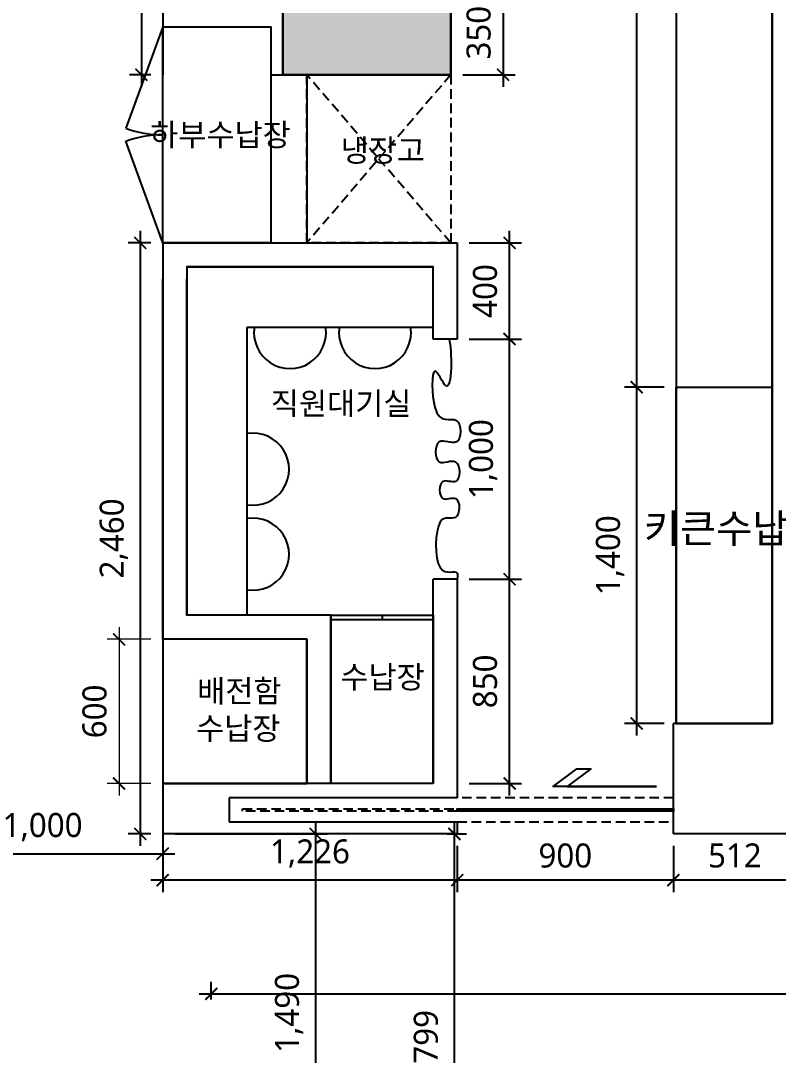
# Model space of a CAD drawing. Header units: metres. Extents: x 11578468 to 47831421, y -58341524 to -14256839.
# Drawn here: x 23877336 to 23880491, y -29064614 to -29060307 of the extents above; entities that cross this region are included whole.
import ezdxf
from ezdxf.enums import TextEntityAlignment as Align

# ---------------------------------------------------------------- set-up
doc = ezdxf.new("R2010")
doc.units = ezdxf.units.M
doc.header["$LTSCALE"] = 50
doc.header["$MEASUREMENT"] = 0
doc.linetypes.add('DH-HID2', pattern=[1.2, 0.8, -0.4])
doc.layers.get('0').update_dxf_attribs({"linetype": 'CONTINUOUS'})
doc.layers.get('DEFPOINTS').update_dxf_attribs({"linetype": 'CONTINUOUS'})
for name, color, linetype in [('0-ELC TEXT', 7, 'CONTINUOUS'), ('04_FUR', 6, 'CONTINUOUS'), ('3.기호.계단선', 30, 'CONTINUOUS'), ('CO-DOOR', 8, 'CONTINUOUS'), ('FU-FURM', 251, 'DH-HID2'), ('TEX', 7, 'CONTINUOUS'), ('wall', 3, 'CONTINUOUS'), ('家具', 251, 'CONTINUOUS'), ('가구', 6, 'CONTINUOUS')]:
    doc.layers.add(name, color=color, linetype=linetype)
for name, color, linetype, lineweight in [('DIM', 7, 'CONTINUOUS', 15), ('ha', 8, 'CONTINUOUS', 5), ('wall2', 3, 'CONTINUOUS', 25)]:
    doc.layers.add(name, color=color, linetype=linetype, lineweight=lineweight)
doc.styles.add('HY 울릉도 L', font='malgun.ttf')
doc.styles.add('JT1', font='malgun.ttf')
doc.styles.add('맑은 고딕', font='malgun.ttf')
doc.dimstyles.new('사본 50', dxfattribs={"dimscale": 50, "dimtxt": 2, "dimasz": 1, "dimexe": 1, "dimexo": 1, "dimgap": 1, "dimtad": 1, "dimdec": 0, "dimrnd": 0.05, "dimdsep": 46, "dimlunit": 6, "dimtxsty": 'HY 울릉도 L', "dimblk": 'ARCHTICK', "dimcen": 2.5, "dimdle": 1, "dimclrd": 133, "dimclre": 133, "dimclrt": 30, "dimadec": 0, "dimazin": 0, "dimtfac": 1, "dimtdec": 0, "dimtix": 1, "dimtmove": 2, "dimatfit": 3, "dimldrblk": 'ARCHTICK', "dimfxl": 1, "dimlwd": -1, "dimlwe": -1, "dimarcsym": 0})

# ---------------------------------------------------------------- blocks, each defined once
blk = doc.blocks.new('sdagdgds')
at = {"layer": 'ha', "transparency": 33554687}
h = blk.add_hatch(color=256, dxfattribs=at)
h.dxf.hatch_style = 1
h.paths.add_polyline_path([(23725502, -29128457), (23728302, -29128457), (23728302, -29132607), (23728502, -29132607), (23728502, -29128257), (23728302, -29128257), (23725302, -29128257), (23725302, -29132557), (23725502, -29132557)])
h.paths.add_polyline_path([(23728502, -29133657), (23728302, -29133657), (23728302, -29133757), (23725502, -29133757), (23725502, -29133657), (23725302, -29133657), (23725302, -29133757), (23724848.0976572, -29133757), (23724752, -29133757), (23724752, -29136507), (23725152, -29136507), (23725152, -29137657), (23725352, -29137657), (23725352, -29137507), (23727752, -29137507), (23727952, -29137507), (23727952, -29137307), (23725352, -29137307), (23725352, -29136507), (23727052, -29136507), (23727052, -29136707), (23727252, -29136707), (23727252, -29136507), (23727252, -29135757), (23727252, -29135707), (23727052, -29135707), (23727052, -29135757), (23727052, -29136307), (23725352, -29136307), (23724952, -29136307), (23724952, -29133957), (23727052, -29133957), (23727052, -29134507), (23727252, -29134507), (23727252, -29133957), (23728502, -29133957)])
h.paths.add_polyline_path([(23727952, -29138607), (23727752, -29138607), (23727752, -29139637), (23725352, -29139637), (23725352, -29139457), (23725152, -29139457), (23725152, -29140057), (23725352, -29140057), (23725352, -29139837), (23727752, -29139837), (23727752, -29139907), (23727952, -29139907), (23727952, -29139837)])
h.paths.add_polyline_path([(23727952, -29141007), (23727752, -29141007), (23727752, -29142007), (23725352, -29142007), (23725352, -29141857), (23725152, -29141857), (23725152, -29144557), (23725652, -29144557), (23725652, -29144657), (23729552, -29144657), (23729552, -29144457), (23725852, -29144457), (23725852, -29144357), (23725352, -29144357), (23725352, -29142207), (23727952, -29142207)])
h.paths.add_polyline_path([(23731552, -29144307), (23730852, -29144307), (23730852, -29144457), (23730732, -29144457), (23730732, -29144657), (23732052, -29144657), (23732052, -29144457), (23731552, -29144457)])
h.paths.add_polyline_path([(23739502, -29144457), (23736702, -29144457), (23736702, -29144307), (23736002, -29144307), (23736002, -29144457), (23733202, -29144457), (23733202, -29144657), (23739502, -29144657)])
h.paths.add_polyline_path([(23745902, -29143307), (23745702, -29143307), (23745702, -29144457), (23744702, -29144457), (23744702, -29144307), (23744002, -29144307), (23744002, -29144457), (23743102, -29144457), (23743102, -29144657), (23745902, -29144657)])
h.paths.add_polyline_path([(23745902, -29133157), (23745702, -29133157), (23745702, -29139657), (23745902, -29139657)])
h.paths.add_polyline_path([(23745902, -29140857), (23745702, -29140857), (23745702, -29142157), (23745902, -29142157)])
h.paths.add_polyline_path([(23744602, -29136307), (23743902, -29136307), (23743902, -29136657), (23744602, -29136657)])
h.paths.add_polyline_path([(23736702, -29136307), (23736002, -29136307), (23736002, -29136657), (23736702, -29136657)])
h.paths.add_polyline_path([(23731602, -29136307), (23730902, -29136307), (23730902, -29136657), (23731602, -29136657)])
h.paths.add_polyline_path([(23745902, -29130707), (23745702, -29130707), (23745702, -29131957), (23745902, -29131957)])
h.paths.add_polyline_path([(23745902, -29128257), (23743802, -29128257), (23743802, -29128457), (23743802, -29128707), (23744502, -29128707), (23744502, -29128457), (23745702, -29128457), (23745702, -29129607), (23745902, -29129607)])
h.paths.add_polyline_path([(23731602, -29128457), (23731602, -29128257), (23730902, -29128257), (23730902, -29130107), (23731102, -29130107), (23731102, -29128707), (23731602, -29128707)])
h.paths.add_polyline_path([(23736702, -29128257), (23736002, -29128257), (23736002, -29128457), (23736002, -29128707), (23736702, -29128707), (23736702, -29128457)])
at = {"layer": 'wall'}
for p, q in [((23736002, -29136307), (23736002, -29136657)), ((23736702, -29136657), (23736702, -29136307)), ((23736002, -29136657), (23736702, -29136657))]:
    blk.add_line(p, q, dxfattribs=at)
blk = doc.blocks.new('_ArchTick')
at = {"color": 0, "linetype": 'ByBlock', "const_width": 0.15}
blk.add_lwpolyline([(-0.5, -0.5), (0.5, 0.5)], dxfattribs=at)
blk = doc.blocks.new('*D2770')
at = {"layer": 'DEFPOINTS', "color": 0}
for p in [(23878027.7, -29057282.3), (23877839.1, -29060532.3), (23877927.7, -29060532.3)]:
    blk.add_point(p, dxfattribs=at)
at = {"layer": 'wall', "color": 133, "ltscale": 10}
for p, q in [((23877839.1, -29057232.3), (23877839.1, -29060582.3)), ((23877977.7, -29057282.3), (23877789.1, -29057282.3)), ((23877877.7, -29060532.3), (23877789.1, -29060532.3))]:
    blk.add_line(p, q, dxfattribs=at)
at = {"layer": 'wall', "color": 133, "xscale": 50, "yscale": 50, "zscale": 50}
for p, rotation in [((23877839.1, -29057282.3), 90), ((23877839.1, -29060532.3), 270)]:
    blk.add_blockref('_ArchTick', p, dxfattribs=dict(at, rotation=rotation))
at = {"layer": 'wall', "color": 30, "ltscale": 10, "insert": (23877729.1, -29058907.3), "char_height": 100, "attachment_point": 5, "rotation": 90, "style": 'HY 울릉도 L'}
blk.add_mtext('3,250', dxfattribs=at)
blk = doc.blocks.new('*D2829')
at = {"layer": 'DEFPOINTS', "color": 0}
for p in [(23880054.1, -29063692.3), (23880565.9, -29063692.3), (23880054.1, -29063884.5)]:
    blk.add_point(p, dxfattribs=at)
at = {"layer": 'wall', "color": 133, "ltscale": 10}
for p, q in [((23880054.1, -29063742.3), (23880054.1, -29063934.5)), ((23880565.9, -29063742.3), (23880565.9, -29063934.5)), ((23880615.9, -29063884.5), (23880004.1, -29063884.5))]:
    blk.add_line(p, q, dxfattribs=at)
at = {"layer": 'wall', "color": 133, "xscale": 50, "yscale": 50, "zscale": 50, "rotation": 180}
blk.add_blockref('_ArchTick', (23880054.1, -29063884.5), dxfattribs=at)
at = {"layer": 'wall', "color": 133, "xscale": 50, "yscale": 50, "zscale": 50}
blk.add_blockref('_ArchTick', (23880565.9, -29063884.5), dxfattribs=at)
at = {"layer": 'wall', "color": 30, "ltscale": 10, "insert": (23880310, -29063782.6), "char_height": 100, "attachment_point": 5, "style": 'HY 울릉도 L'}
blk.add_mtext('512', dxfattribs=at)
blk = doc.blocks.new('*D2830')
at = {"layer": 'DEFPOINTS', "color": 0}
for p in [(23879154.1, -29063692.3), (23880054.1, -29063692.3), (23879154.1, -29063884.5)]:
    blk.add_point(p, dxfattribs=at)
at = {"layer": 'wall', "color": 133, "ltscale": 10}
for p, q in [((23879154.1, -29063742.3), (23879154.1, -29063934.5)), ((23880054.1, -29063742.3), (23880054.1, -29063934.5)), ((23880104.1, -29063884.5), (23879104.1, -29063884.5))]:
    blk.add_line(p, q, dxfattribs=at)
at = {"layer": 'wall', "color": 133, "xscale": 50, "yscale": 50, "zscale": 50, "rotation": 180}
blk.add_blockref('_ArchTick', (23879154.1, -29063884.5), dxfattribs=at)
at = {"layer": 'wall', "color": 133, "xscale": 50, "yscale": 50, "zscale": 50}
blk.add_blockref('_ArchTick', (23880054.1, -29063884.5), dxfattribs=at)
at = {"layer": 'wall', "color": 30, "ltscale": 10, "insert": (23879604.1, -29063782.8), "char_height": 100, "attachment_point": 5, "style": 'HY 울릉도 L'}
blk.add_mtext('900', dxfattribs=at)
blk = doc.blocks.new('*D2831')
at = {"layer": 'DEFPOINTS', "color": 0}
for p in [(23877927.7, -29063692.3), (23879154.1, -29063692.3), (23877927.7, -29063884.5)]:
    blk.add_point(p, dxfattribs=at)
at = {"layer": 'wall', "color": 133, "ltscale": 10}
for p, q in [((23877927.7, -29063742.3), (23877927.7, -29063934.5)), ((23879154.1, -29063742.3), (23879154.1, -29063934.5)), ((23879204.1, -29063884.5), (23877877.7, -29063884.5))]:
    blk.add_line(p, q, dxfattribs=at)
at = {"layer": 'wall', "color": 133, "xscale": 50, "yscale": 50, "zscale": 50, "rotation": 180}
blk.add_blockref('_ArchTick', (23877927.7, -29063884.5), dxfattribs=at)
at = {"layer": 'wall', "color": 133, "xscale": 50, "yscale": 50, "zscale": 50}
blk.add_blockref('_ArchTick', (23879154.1, -29063884.5), dxfattribs=at)
at = {"layer": 'wall', "color": 30, "ltscale": 10, "insert": (23878540.9, -29063774.2), "char_height": 100, "attachment_point": 5, "style": 'HY 울릉도 L'}
blk.add_mtext('1,226', dxfattribs=at)
blk = doc.blocks.new('*D2839')
at = {"layer": 'DEFPOINTS', "color": 0}
for p in [(23879154.1, -29062632.3), (23879371.9, -29062632.3), (23879154.1, -29063482.3)]:
    blk.add_point(p, dxfattribs=at)
at = {"layer": 'wall', "color": 133, "ltscale": 10}
for p, q in [((23879371.9, -29063532.3), (23879371.9, -29062582.3)), ((23879204.1, -29062632.3), (23879421.9, -29062632.3)), ((23879204.1, -29063482.3), (23879421.9, -29063482.3))]:
    blk.add_line(p, q, dxfattribs=at)
at = {"layer": 'wall', "color": 133, "xscale": 50, "yscale": 50, "zscale": 50}
for p, rotation in [((23879371.9, -29062632.3), 90), ((23879371.9, -29063482.3), 270)]:
    blk.add_blockref('_ArchTick', p, dxfattribs=dict(at, rotation=rotation))
at = {"layer": 'wall', "color": 30, "ltscale": 10, "insert": (23879270.2, -29063057.3), "char_height": 100, "attachment_point": 5, "rotation": 90, "style": 'HY 울릉도 L'}
blk.add_mtext('850', dxfattribs=at)
blk = doc.blocks.new('*D2840')
at = {"layer": 'DEFPOINTS', "color": 0}
for p in [(23879154.1, -29061632.3), (23879371.9, -29061632.3), (23879154.1, -29062632.3)]:
    blk.add_point(p, dxfattribs=at)
at = {"layer": 'wall', "color": 133, "ltscale": 10}
for p, q in [((23879371.9, -29062682.3), (23879371.9, -29061582.3)), ((23879204.1, -29061632.3), (23879421.9, -29061632.3)), ((23879204.1, -29062632.3), (23879421.9, -29062632.3))]:
    blk.add_line(p, q, dxfattribs=at)
at = {"layer": 'wall', "color": 133, "xscale": 50, "yscale": 50, "zscale": 50}
for p, rotation in [((23879371.9, -29061632.3), 90), ((23879371.9, -29062632.3), 270)]:
    blk.add_blockref('_ArchTick', p, dxfattribs=dict(at, rotation=rotation))
at = {"layer": 'wall', "color": 30, "ltscale": 10, "insert": (23879261.6, -29062132.3), "char_height": 100, "attachment_point": 5, "rotation": 90, "style": 'HY 울릉도 L'}
blk.add_mtext('1,000', dxfattribs=at)
blk = doc.blocks.new('*D2841')
at = {"layer": 'DEFPOINTS', "color": 0}
for p in [(23879154.1, -29061232.3), (23879371.9, -29061232.3), (23879154.1, -29061632.3)]:
    blk.add_point(p, dxfattribs=at)
at = {"layer": 'wall', "color": 133, "ltscale": 10}
for p, q in [((23879371.9, -29061682.3), (23879371.9, -29061182.3)), ((23879204.1, -29061232.3), (23879421.9, -29061232.3)), ((23879204.1, -29061632.3), (23879421.9, -29061632.3))]:
    blk.add_line(p, q, dxfattribs=at)
at = {"layer": 'wall', "color": 133, "xscale": 50, "yscale": 50, "zscale": 50}
for p, rotation in [((23879371.9, -29061232.3), 90), ((23879371.9, -29061632.3), 270)]:
    blk.add_blockref('_ArchTick', p, dxfattribs=dict(at, rotation=rotation))
at = {"layer": 'wall', "color": 30, "ltscale": 10, "insert": (23879270.2, -29061432.3), "char_height": 100, "attachment_point": 5, "rotation": 90, "style": 'HY 울릉도 L'}
blk.add_mtext('400', dxfattribs=at)
blk = doc.blocks.new('*D2842')
at = {"layer": 'DEFPOINTS', "color": 0}
for p in [(23877927.7, -29061232.3), (23877834.5, -29063692.3), (23877927.7, -29063692.3)]:
    blk.add_point(p, dxfattribs=at)
at = {"layer": 'wall', "color": 133, "ltscale": 10}
for p, q in [((23877834.5, -29061182.3), (23877834.5, -29063742.3)), ((23877877.7, -29061232.3), (23877784.5, -29061232.3)), ((23877877.7, -29063692.3), (23877784.5, -29063692.3))]:
    blk.add_line(p, q, dxfattribs=at)
at = {"layer": 'wall', "color": 133, "xscale": 50, "yscale": 50, "zscale": 50}
for p, rotation in [((23877834.5, -29061232.3), 90), ((23877834.5, -29063692.3), 270)]:
    blk.add_blockref('_ArchTick', p, dxfattribs=dict(at, rotation=rotation))
at = {"layer": 'wall', "color": 30, "ltscale": 10, "insert": (23877724.5, -29062462.3), "char_height": 100, "attachment_point": 5, "rotation": 90, "style": 'HY 울릉도 L'}
blk.add_mtext('2,460', dxfattribs=at)
blk = doc.blocks.new('*D2843')
at = {"layer": 'DEFPOINTS', "color": 0}
for p in [(23879127.7, -29060182.3), (23879127.7, -29060532.3), (23879345.2, -29060532.3)]:
    blk.add_point(p, dxfattribs=at)
at = {"layer": 'wall', "color": 133, "ltscale": 10}
for p, q in [((23879345.2, -29060132.3), (23879345.2, -29060582.3)), ((23879177.7, -29060182.3), (23879395.2, -29060182.3)), ((23879177.7, -29060532.3), (23879395.2, -29060532.3))]:
    blk.add_line(p, q, dxfattribs=at)
at = {"layer": 'wall', "color": 133, "xscale": 50, "yscale": 50, "zscale": 50}
for p, rotation in [((23879345.2, -29060182.3), 90), ((23879345.2, -29060532.3), 270)]:
    blk.add_blockref('_ArchTick', p, dxfattribs=dict(at, rotation=rotation))
at = {"layer": 'wall', "color": 30, "ltscale": 10, "insert": (23879243.5, -29060357.3), "char_height": 100, "attachment_point": 5, "rotation": 90, "style": 'HY 울릉도 L'}
blk.add_mtext('350', dxfattribs=at)
blk = doc.blocks.new('*D2850')
at = {"layer": 'DEFPOINTS', "color": 0}
for p in [(23879062.7, -29063692.3), (23879142.3, -29063692.3), (23879062.7, -29065491)]:
    blk.add_point(p, dxfattribs=at)
at = {"layer": 'wall', "color": 133, "ltscale": 10}
for p, q in [((23879142.3, -29065541), (23879142.3, -29063642.3)), ((23879112.7, -29063692.3), (23879192.3, -29063692.3)), ((23879112.7, -29065491), (23879192.3, -29065491))]:
    blk.add_line(p, q, dxfattribs=at)
at = {"layer": 'wall', "color": 133, "xscale": 50, "yscale": 50, "zscale": 50}
for p, rotation in [((23879142.3, -29063692.3), 90), ((23879142.3, -29065491), 270)]:
    blk.add_blockref('_ArchTick', p, dxfattribs=dict(at, rotation=rotation))
at = {"layer": 'wall', "color": 30, "ltscale": 10, "insert": (23879032, -29064591.6), "char_height": 100, "attachment_point": 5, "rotation": 90, "style": 'HY 울릉도 L'}
blk.add_mtext('1,799', dxfattribs=at)
blk = doc.blocks.new('*D2867')
at = {"layer": 'DEFPOINTS', "color": 0}
for p in [(23884627.7, -29064004.1), (23884627.7, -29064358.2), (23878130.2, -29064431.7)]:
    blk.add_point(p, dxfattribs=at)
at = {"layer": 'wall', "color": 133, "ltscale": 10}
for p, q in [((23884627.7, -29064054.1), (23884627.7, -29064408.2)), ((23878130.2, -29064381.7), (23878130.2, -29064308.2)), ((23878080.2, -29064358.2), (23884677.7, -29064358.2))]:
    blk.add_line(p, q, dxfattribs=at)
at = {"layer": 'wall', "color": 133, "xscale": 50, "yscale": 50, "zscale": 50, "rotation": 180}
blk.add_blockref('_ArchTick', (23878130.2, -29064358.2), dxfattribs=at)
at = {"layer": 'wall', "color": 133, "xscale": 50, "yscale": 50, "zscale": 50}
blk.add_blockref('_ArchTick', (23884627.7, -29064358.2), dxfattribs=at)
at = {"layer": 'wall', "color": 30, "ltscale": 10, "insert": (23881379, -29064248.2), "char_height": 100, "attachment_point": 5, "style": 'HY 울릉도 L'}
blk.add_mtext('6,497', dxfattribs=at)
blk = doc.blocks.new('*D2905')
at = {"layer": 'DEFPOINTS', "color": 0}
for p in [(23877927.7, -29062882.3), (23877746, -29063482.3), (23877927.7, -29063482.3)]:
    blk.add_point(p, dxfattribs=at)
at = {"layer": 'DIM', "color": 133, "ltscale": 10}
for p, q in [((23877746, -29062832.3), (23877746, -29063532.3)), ((23877877.7, -29062882.3), (23877696, -29062882.3)), ((23877877.7, -29063482.3), (23877696, -29063482.3))]:
    blk.add_line(p, q, dxfattribs=at)
at = {"layer": 'DIM', "color": 133, "xscale": 50, "yscale": 50, "zscale": 50}
for p, rotation in [((23877746, -29062882.3), 90), ((23877746, -29063482.3), 270)]:
    blk.add_blockref('_ArchTick', p, dxfattribs=dict(at, rotation=rotation))
at = {"layer": 'DIM', "color": 30, "ltscale": 10, "insert": (23877644.3, -29063182.3), "char_height": 100, "attachment_point": 5, "rotation": 90, "style": 'HY 울릉도 L'}
blk.add_mtext('600', dxfattribs=at)
blk = doc.blocks.new('*D2908')
at = {"layer": 'DEFPOINTS', "color": 0}
for p in [(23880065.9, -29061832.3), (23879901, -29063232.3), (23880065.9, -29063232.3)]:
    blk.add_point(p, dxfattribs=at)
at = {"layer": 'wall', "color": 133, "ltscale": 10}
for p, q in [((23879901, -29061782.3), (23879901, -29063282.3)), ((23880015.9, -29061832.3), (23879851, -29061832.3)), ((23880015.9, -29063232.3), (23879851, -29063232.3))]:
    blk.add_line(p, q, dxfattribs=at)
at = {"layer": 'wall', "color": 133, "xscale": 50, "yscale": 50, "zscale": 50}
for p, rotation in [((23879901, -29061832.3), 90), ((23879901, -29063232.3), 270)]:
    blk.add_blockref('_ArchTick', p, dxfattribs=dict(at, rotation=rotation))
at = {"layer": 'wall', "color": 30, "ltscale": 10, "insert": (23879790.7, -29062532.3), "char_height": 100, "attachment_point": 5, "rotation": 90, "style": 'HY 울릉도 L'}
blk.add_mtext('1,400', dxfattribs=at)
blk = doc.blocks.new('*D2918')
at = {"layer": 'DEFPOINTS', "color": 0}
for p in [(23877927.7, -29063692.3), (23878280.2, -29065182.3), (23878564.4, -29065182.3)]:
    blk.add_point(p, dxfattribs=at)
at = {"layer": 'wall', "color": 133, "ltscale": 10}
for p, q in [((23878564.4, -29063642.3), (23878564.4, -29065232.3)), ((23877977.7, -29063692.3), (23878614.4, -29063692.3)), ((23878330.2, -29065182.3), (23878614.4, -29065182.3))]:
    blk.add_line(p, q, dxfattribs=at)
at = {"layer": 'wall', "color": 133, "xscale": 50, "yscale": 50, "zscale": 50}
for p, rotation in [((23878564.4, -29063692.3), 90), ((23878564.4, -29065182.3), 270)]:
    blk.add_blockref('_ArchTick', p, dxfattribs=dict(at, rotation=rotation))
at = {"layer": 'wall', "color": 30, "ltscale": 10, "insert": (23878454.1, -29064437.3), "char_height": 100, "attachment_point": 5, "rotation": 90, "style": 'HY 울릉도 L'}
blk.add_mtext('1,490', dxfattribs=at)
blk = doc.blocks.new('*D2922')
at = {"layer": 'DEFPOINTS', "color": 0}
for p in [(23880065.9, -29057282.3), (23879901, -29061832.3), (23880065.9, -29061832.3)]:
    blk.add_point(p, dxfattribs=at)
at = {"layer": 'wall', "color": 133, "ltscale": 10}
for p, q in [((23879901, -29057232.3), (23879901, -29061882.3)), ((23880015.9, -29057282.3), (23879851, -29057282.3)), ((23880015.9, -29061832.3), (23879851, -29061832.3))]:
    blk.add_line(p, q, dxfattribs=at)
at = {"layer": 'wall', "color": 133, "xscale": 50, "yscale": 50, "zscale": 50}
for p, rotation in [((23879901, -29057282.3), 90), ((23879901, -29061832.3), 270)]:
    blk.add_blockref('_ArchTick', p, dxfattribs=dict(at, rotation=rotation))
at = {"layer": 'wall', "color": 30, "ltscale": 10, "insert": (23879791, -29059557.3), "char_height": 100, "attachment_point": 5, "rotation": 90, "style": 'HY 울릉도 L'}
blk.add_mtext('4,550', dxfattribs=at)
blk = doc.blocks.new('*D2991')
at = {"layer": 'DEFPOINTS', "color": 0}
for p in [(23876927.7, -29063582.3), (23877927.7, -29063582.3), (23877927.7, -29063774.5)]:
    blk.add_point(p, dxfattribs=at)
at = {"layer": 'wall', "color": 133, "ltscale": 10}
for p, q in [((23876927.7, -29063632.3), (23876927.7, -29063824.5)), ((23877927.7, -29063632.3), (23877927.7, -29063824.5)), ((23876877.7, -29063774.5), (23877977.7, -29063774.5))]:
    blk.add_line(p, q, dxfattribs=at)
at = {"layer": 'wall', "color": 133, "xscale": 50, "yscale": 50, "zscale": 50, "rotation": 180}
blk.add_blockref('_ArchTick', (23876927.7, -29063774.5), dxfattribs=at)
at = {"layer": 'wall', "color": 133, "xscale": 50, "yscale": 50, "zscale": 50}
blk.add_blockref('_ArchTick', (23877927.7, -29063774.5), dxfattribs=at)
at = {"layer": 'wall', "color": 30, "ltscale": 10, "insert": (23877427.7, -29063664.2), "char_height": 100, "attachment_point": 5, "style": 'HY 울릉도 L'}
blk.add_mtext('1,000', dxfattribs=at)

msp = doc.modelspace()

# ---------------------------------------------------------------- linework, layer by layer
at = {"layer": '04_FUR', "ltscale": 10}
for p, q in [((23877927.7, -29062282.3), (23877927.7, -29062882.3)), ((23878627.7, -29062782.3), (23879054.1, -29062782.3)), ((23878627.7, -29063482.3), (23878627.7, -29062782.3)), ((23878840.9, -29062782.3), (23878840.9, -29062800.3)), ((23879054.1, -29062782.3), (23879054.1, -29063482.3)), ((23878627.7, -29062800.3), (23879054.1, -29062800.3)), ((23879054.1, -29063482.3), (23878627.7, -29063482.3))]:
    msp.add_line(p, q, dxfattribs=at)
for points in [[(23878277.7, -29061582.3), (23879054.1, -29061582.3), (23879054.1, -29061332.3), (23878027.7, -29061332.3), (23878027.7, -29061582.3)], [(23878277.7, -29061582.3), (23878277.7, -29062782.3), (23878027.7, -29062782.3), (23878027.7, -29061582.3)]]:
    msp.add_lwpolyline(points, dxfattribs=at)
msp.add_lwpolyline([(23877927.7, -29063482.3), (23878527.7, -29063482.3), (23878527.7, -29062882.3), (23877927.7, -29062882.3)], close=True, dxfattribs=at)
for centre, start, end in [((23878457.9, -29061605.4), 171.1259, 8.8741), ((23878811.8, -29061605.4), 171.1259, 8.8741), ((23878303.8, -29062174.2), 261.1259, 98.8741), ((23878303.8, -29062528), 261.1259, 98.8741)]:
    msp.add_arc(centre, 150, start, end, dxfattribs=at)
at = {"layer": 'CO-DOOR', "color": 1}
msp.add_lwpolyline([(23879983.2, -29063494.2), (23879554, -29063494.2), (23879652.7, -29063422), (23879711, -29063422), (23879612.4, -29063494.2), (23879983.2, -29063494.2)], close=True, dxfattribs=at)
at = {"layer": 'CO-DOOR', "color": 251, "linetype": 'DH-HID2'}
for points in [[(23879154.1, -29063642.3), (23880054.1, -29063642.3), (23880054.1, -29063542.3), (23879154.1, -29063542.3)], [(23879154.1, -29063592.3), (23879154.1, -29063597.3)]]:
    msp.add_lwpolyline(points, dxfattribs=at)
at = {"layer": 'CO-DOOR', "color": 8, "linetype": 'DH-HID2'}
msp.add_lwpolyline([(23879154.1, -29063597.3), (23878260.1, -29063597.3), (23878260.1, -29063587.3), (23879154.1, -29063587.3)], close=True, dxfattribs=at)
at = {"layer": 'CO-DOOR'}
msp.add_lwpolyline([(23880054.1, -29063597.3), (23879154.1, -29063597.3), (23879154.1, -29063587.3), (23880054.1, -29063587.3)], close=True, dxfattribs=at)
at = {"layer": 'FU-FURM'}
for p, q in [((23879127.7, -29061232.3), (23878527.7, -29060532.3)), ((23879127.7, -29060532.3), (23878527.7, -29061232.3))]:
    msp.add_line(p, q, dxfattribs=at)
msp.add_lwpolyline([(23878527.7, -29060532.3), (23879127.7, -29060532.3), (23879127.7, -29061232.3), (23878527.7, -29061232.3)], close=True, dxfattribs=at)
at = {"layer": 'wall', "ltscale": 10}
for p, q in [((23878377.7, -29060532.3), (23878427.7, -29060532.3)), ((23878377.7, -29060532.3), (23878377.7, -29061232.3)), ((23878527.7, -29060532.3), (23878527.7, -29061232.3)), ((23877927.7, -29061232.3), (23879154.1, -29061232.3)), ((23879154.1, -29061232.3), (23879154.1, -29061632.3)), ((23878027.7, -29061332.3), (23879054.1, -29061332.3)), ((23879054.1, -29061632.3), (23879054.1, -29061332.3)), ((23879154.1, -29061632.3), (23879054.1, -29061632.3)), ((23879054.1, -29063482.3), (23879054.1, -29062632.3)), ((23879154.1, -29062632.3), (23879054.1, -29062632.3)), ((23879154.1, -29062632.3), (23879154.1, -29063542.3)), ((23878627.7, -29062782.3), (23878627.7, -29063482.3)), ((23878527.7, -29062882.3), (23878527.7, -29063482.3)), ((23880054.1, -29063692.3), (23880054.1, -29063232.3)), ((23879154.1, -29063542.3), (23878204.1, -29063542.3)), ((23878204.1, -29063542.3), (23878204.1, -29063642.3)), ((23879154.1, -29063587.3), (23879154.1, -29063597.3)), ((23878204.1, -29063642.3), (23879154.1, -29063642.3)), ((23879154.1, -29063642.3), (23879154.1, -29063692.3))]:
    msp.add_line(p, q, dxfattribs=at)
msp.add_lwpolyline([(23878427.7, -29060182.3), (23879127.7, -29060182.3), (23879127.7, -29060532.3), (23878427.7, -29060532.3)], close=True, dxfattribs=at)
at = {"layer": 'wall2'}
for p, q in [((23880465.9, -29057282.3), (23880465.9, -29060332.3)), ((23880465.9, -29057282.3), (23880465.9, -29063232.3)), ((23877927.7, -29060182.3), (23877927.7, -29060532.3)), ((23877927.7, -29061232.3), (23877927.7, -29062882.3)), ((23878027.7, -29061332.3), (23878027.7, -29062782.3)), ((23877927.7, -29062882.3), (23877927.7, -29061382.3)), ((23878027.7, -29062782.3), (23878027.7, -29061382.3)), ((23880465.9, -29063232.3), (23880054.1, -29063232.3)), ((23877927.7, -29063482.3), (23877927.7, -29063692.3)), ((23878527.7, -29063692.3), (23878427.7, -29063692.3)), ((23879154.1, -29063692.3), (23878527.5, -29063692.3)), ((23878527.5, -29063692.3), (23878527.5, -29063693.1)), ((23881615.9, -29063692.3), (23880054.1, -29063692.3)), ((23880565.9, -29063692.3), (23880054.1, -29063692.3))]:
    msp.add_line(p, q, dxfattribs=at)
at = {"layer": 'wall2', "ltscale": 10}
for p, q in [((23878627.7, -29062782.3), (23878027.7, -29062782.3)), ((23878527.7, -29062882.3), (23877927.7, -29062882.3)), ((23879054.1, -29063482.3), (23877927.7, -29063482.3)), ((23879154.1, -29063692.3), (23877927.7, -29063692.3))]:
    msp.add_line(p, q, dxfattribs=at)
at = {"layer": '家具', "ltscale": 10}
msp.add_open_spline([(23879120.5, -29061632.3), (23879131.7, -29061676.4), (23879136, -29061928), (23879044.9, -29061693.7), (23879049.8, -29062013.4), (23879173.4, -29061923.1), (23879174.4, -29062097.8), (23879058.4, -29062024.8), (23879057.9, -29062178), (23879167.7, -29062107.6), (23879169.9, -29062253.3), (23879075.7, -29062198.7), (23879075.5, -29062322.9), (23879168.6, -29062268.5), (23879166.5, -29062407.9), (23879062.5, -29062341), (23879056.5, -29062645.3), (23879161.1, -29062583.5), (23879155.6, -29062622), (23879154.1, -29062632.3)], degree=3, knots=[34.225614, 34.225614, 34.225614, 34.225614, 129.350152, 174.816427, 234.516348, 324.111881, 413.662195, 484.591503, 566.919486, 634.128876, 716.216808, 768.481849, 839.375776, 891.640817, 969.997126, 1033.461118, 1115.549051, 1186.478358, 1212.123887, 1212.123887, 1212.123887, 1212.123887], dxfattribs=at)
at = {"layer": '가구', "ltscale": 10}
for p, q in [((23877927.7, -29060332.3), (23877773.8, -29060755.1)), ((23877927.7, -29061232.3), (23877773.8, -29060809.4))]:
    msp.add_line(p, q, dxfattribs=at)
for points in [[(23880065.9, -29063232.3), (23880465.9, -29063232.3), (23880465.9, -29057282.3), (23880065.9, -29057282.3)], [(23877927.7, -29060332.3), (23878377.7, -29060332.3), (23878377.7, -29061232.3), (23877927.7, -29061232.3)], [(23880465.9, -29063232.3), (23880065.9, -29063232.3), (23880065.9, -29061832.3), (23880465.9, -29061832.3)]]:
    msp.add_lwpolyline(points, close=True, dxfattribs=at)
for centre, start, end in [((23877927.7, -29060332.3), 250, 270), ((23877927.7, -29061232.3), 90, 110)]:
    msp.add_arc(centre, 450, start, end, dxfattribs=at)

# ---------------------------------------------------------------- block references
at = {"layer": '3.기호.계단선'}
msp.add_blockref('sdagdgds', (142425.7, 76124.7), dxfattribs=at)

# ---------------------------------------------------------------- texts
at = {"layer": '0-ELC TEXT', "style": '맑은 고딕'}
for s, p in [('하부수납장', (23878168.3, -29060782.6)), ('냉장고', (23878844.6, -29060847.5)), ('직원대기실', (23878670.6, -29061900.9)), ('수납장', (23878843, -29063039.6)), ('배전함', (23878247, -29063097.4)), ('수납장', (23878242.4, -29063253.5))]:
    msp.add_text(s, height=93.33, rotation=360, dxfattribs=at).set_placement(p, align=Align.MIDDLE_CENTER)
at = {"layer": 'TEX', "style": 'JT1'}
msp.add_text('키큰수납장', height=120, dxfattribs=at).set_placement((23879930.9, -29062480.8))

# ---------------------------------------------------------------- dimensions: what is measured, and where the dimension line sits
at = {"layer": 'DIM', "ltscale": 10}
dim = msp.add_linear_dim(base=(23877746, -29063482.3), p1=(23877927.7, -29062882.3), p2=(23877927.7, -29063482.3), angle=90, dimstyle='사본 50', dxfattribs=at)
dim.commit()
dim.dimension.update_dxf_attribs({"geometry": '*D2905', "text_midpoint": (23877644.3, -29063182.3)})
at = {"layer": 'wall', "ltscale": 10}
for base, p1, p2, picture, middle in [((23877839.1, -29060532.3), (23878027.7, -29057282.3), (23877927.7, -29060532.3), '*D2770', (23877729.1, -29058907.3)), ((23879901, -29061832.3), (23880065.9, -29057282.3), (23880065.9, -29061832.3), '*D2922', (23879791, -29059557.3)), ((23879345.2, -29060532.3), (23879127.7, -29060182.3), (23879127.7, -29060532.3), '*D2843', (23879243.5, -29060357.3)), ((23877834.5, -29063692.3), (23877927.7, -29061232.3), (23877927.7, -29063692.3), '*D2842', (23877724.5, -29062462.3)), ((23879371.9, -29061232.3), (23879154.1, -29061632.3), (23879154.1, -29061232.3), '*D2841', (23879270.2, -29061432.3)), ((23879371.9, -29061632.3), (23879154.1, -29062632.3), (23879154.1, -29061632.3), '*D2840', (23879261.6, -29062132.3)), ((23879901, -29063232.3), (23880065.9, -29061832.3), (23880065.9, -29063232.3), '*D2908', (23879790.7, -29062532.3)), ((23879371.9, -29062632.3), (23879154.1, -29063482.3), (23879154.1, -29062632.3), '*D2839', (23879270.2, -29063057.3)), ((23878564.4, -29065182.3), (23877927.7, -29063692.3), (23878280.2, -29065182.3), '*D2918', (23878454.1, -29064437.3)), ((23879142.3, -29063692.3), (23879062.7, -29065491), (23879062.7, -29063692.3), '*D2850', (23879032, -29064591.6))]:
    dim = msp.add_linear_dim(base=base, p1=p1, p2=p2, angle=90, dimstyle='사본 50', dxfattribs=at)
    dim.commit()
    dim.dimension.update_dxf_attribs({"geometry": picture, "text_midpoint": middle})
for base, p1, p2, picture, middle in [((23877927.7, -29063774.5), (23876927.7, -29063582.3), (23877927.7, -29063582.3), '*D2991', (23877427.7, -29063664.2)), ((23877927.7, -29063884.5), (23879154.1, -29063692.3), (23877927.7, -29063692.3), '*D2831', (23878540.9, -29063774.2)), ((23879154.1, -29063884.5), (23880054.1, -29063692.3), (23879154.1, -29063692.3), '*D2830', (23879604.1, -29063782.8)), ((23880054.1, -29063884.5), (23880565.9, -29063692.3), (23880054.1, -29063692.3), '*D2829', (23880310, -29063782.6)), ((23884627.696, -29064358.2358), (23878130.2438, -29064431.7123), (23884627.696, -29064004.067), '*D2867', (23881378.9699, -29064248.1814))]:
    dim = msp.add_linear_dim(base=base, p1=p1, p2=p2, dimstyle='사본 50', dxfattribs=at)
    dim.commit()
    dim.dimension.update_dxf_attribs({"geometry": picture, "text_midpoint": middle})

doc.saveas('drawing.dxf')
